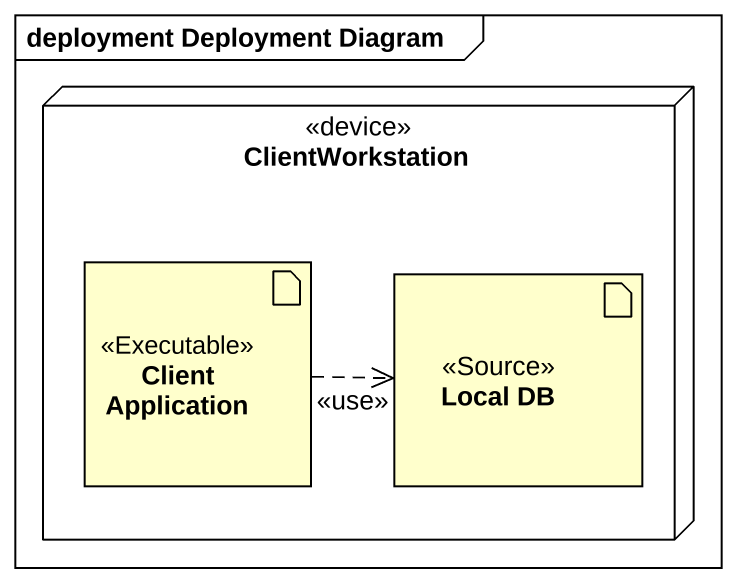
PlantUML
@startuml
mainframe deployment Deployment Diagram
node ClientWorkstation <<device>> {
  artifact ClientApplication <<Executable>>
  artifact "Local DB" as Local_DB <<Source>>
}
ClientApplication .right.> Local_DB : <<use>>
@enduml
